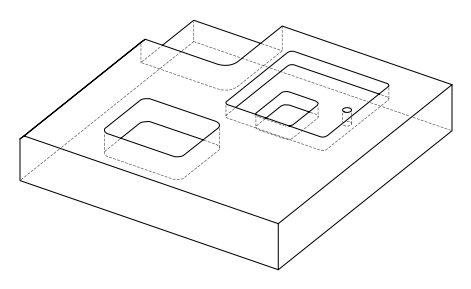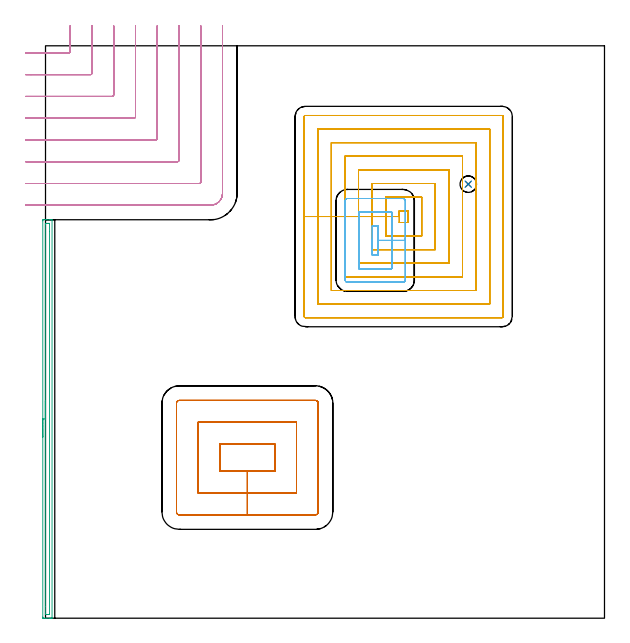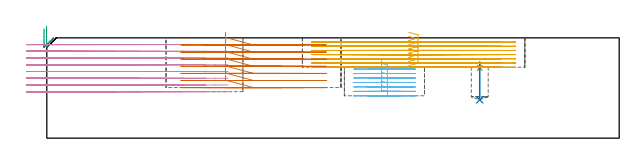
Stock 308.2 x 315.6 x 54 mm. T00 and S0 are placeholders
(PLAN: 7 operations, 5 tool changes, 62.5 min)
(1 SPOT_DRILL | STEP1POCKET | NXT0321_9005460120000 | 0.03 min | 1672 mm3)
(2 DRILL_BLIND_HOLE_INTO_CENTER | STEP1POCKET | NXT0301_062 | 0.08 min | 1111 mm3)
(3 AREA_MILL | FG_CHAMFER_SURFACE | UGT0205_001 | 3.7 min | 2909 mm3)
(4 MILL_CORNER_NOTCH_RECTANGULAR | CORNER_NOTCH_RECTANGULAR | UGT0201_008 | Follow Part, ap 4, ae 75% | 17.39 min | 292324 mm3)
(5 MILL_RECTANGULAR_POCKET | POCKET_RECTANGULAR_STRAIGHT | NXT0201_013 | Follow Part, ap 2.5, ae 75% | 27.39 min | 227847 mm3)
(6 MILL_RECTANGULAR_POCKET_1 | POCKET_RECTANGULAR_STRAIGHT_1 | NXT0201_013 | Follow Part, ap 2.5, ae 75% | 4.94 min | 36877 mm3)
(7 MILL_RECTANGULAR_POCKET_2 | POCKET_RECTANGULAR_STRAIGHT_2 | UGT0201_008 | Follow Part, ap 4, ae 75% | 8.91 min | 197618 mm3)
(TOOL NXT0321_9005460120000 | NC Spot Drill, 142deg, 12mm, Carbide, Uncoated | D12 PA142 FL30 Z2)
(TOOL NXT0301_062 | Carbide Drill 9.1mm [860.1-0910-027A1-MM 2214] | D9.1 PA140 FL47 Z2)
(TOOL UGT0205_001 | Chamfer Mill 20 x 3 x 45 deg. | D20 FL50 Z2)
(TOOL UGT0201_008 | End Mill 16 mm | D16 FL32 Z4)
(TOOL NXT0201_013 | ENDMILL 10mm | D10 FL30 Z4)
(OP 1 SPOT_DRILL)
G17 G21 G94 G90
T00 M6
G54
G17 G0 G90 X233.1 Y239.3 S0 M3
G43 Z64. H0
G94 G81 G98 Z37.808 F250. R41.2
G80
M5
M2
(OP 2 DRILL_BLIND_HOLE_INTO_CENTER)
G17 G21 G94 G90
T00 M6
G54
G17 G0 G90 X233.1 Y239.3 S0 M3
G43 Z64. H1
G94 G81 G98 Z20.6 F250. R40.2
G80
M5
M2
(OP 3 AREA_MILL)
G17 G21 G94 G90
T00 M6
G54
G17 G0 G90 X-1.5 Y99.85 S1061 M3
G43 Z64. H0
Z58.9
G94 G1 Y99.888 Z58.028 F250.
Y100.002 Z57.163
Y100.191 Z56.312
Y100.453 Z55.48
Y100.787 Z54.674
Y101.19 Z53.9
Y101.658 Z53.164
Y102.19 Z52.472
Y102.779 Z51.829
Y103.422 Z51.24
Y104.114 Z50.708
Y104.85 Z50.24
Y105.624 Z49.837
Y106.43 Z49.503
Y107.262 Z49.241
Y108.114 Z49.052
Y108.978 Z48.938
Y109.85 Z48.9
Y219.103
X-1.496 Y219.468 Z48.901
X-1.492 Y219.69 Z48.904
X-1.138 Y219.7 Z49.258
X-0.849 Z49.547
X-0.263 Z50.132
X0.316 Z50.713
X0.612 Z51.009
X2.363 Z52.757
X2.956 Z53.355
X3.354 Z53.753
X3.479 Y219.698 Z53.871
X3.598 Y219.69 Z53.988
X3.6 Y219.549 Z54.
Y0.15
X3.605 Y0.01 Z53.995
X3.479 Y0.002 Z53.871
X3.354 Y0. Z53.753
X2.956 Z53.355
X2.363 Z52.757
X0.316 Z50.713
X-0.263 Z50.132
X-0.849 Z49.547
X-1.138 Y0.001 Z49.258
X-1.357 Y0.004 Z49.039
X-1.492 Y0.01 Z48.904
X-1.496 Y0.232 Z48.901
X-1.5 Y0.597 Z48.9
Y109.85
X-0.086 Z50.314
X-0.085 Y217.138 Z50.315
X-0.084 Y217.319 Z50.316
X-0.079 Y217.665 Z50.321
X0.248 Y217.691 Z50.648
X0.612 Y217.697 Z51.012
X1.114 Y217.7 Z51.514
X1.488 Z51.888
X1.989 Z52.389
X2.132 Y217.697 Z52.532
X2.158 Y217.694 Z52.558
X2.179 Y217.689 Z52.579
X2.181 Y217.658 Z52.581
X2.185 Y217.501 Z52.585
X2.186 Y213.274 Z52.586
X2.185 Y2.562 Z52.585
X2.183 Y2.381 Z52.583
X2.179 Y2.035 Z52.579
X1.852 Y2.009 Z52.252
X1.488 Y2.003 Z51.888
X0.986 Y2. Z51.386
X0.612 Z51.012
X0.111 Z50.511
X-0.032 Y2.003 Z50.368
X-0.058 Y2.006 Z50.342
X-0.079 Y2.011 Z50.321
X-0.081 Y2.042 Z50.319
X-0.085 Y2.2 Z50.315
X-0.086 Y6.429 Z50.314
Y109.85
Y110.722 Z50.352
Y111.586 Z50.466
Y112.438 Z50.655
Y113.27 Z50.917
Y114.076 Z51.251
Y114.85 Z51.654
Y115.586 Z52.123
Y116.278 Z52.654
Y116.921 Z53.243
Y117.51 Z53.886
Y118.042 Z54.578
Y118.51 Z55.314
Y118.913 Z56.088
Y119.247 Z56.894
Y119.509 Z57.726
Y119.698 Z58.578
Y119.812 Z59.443
Y119.85 Z60.314
G0 Z64.
M5
M2
(OP 4 MILL_CORNER_NOTCH_RECTANGULAR)
G17 G21 G94 G90
T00 M6
G54
G17 G0 G90 X-11. Y311.7 S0 M3
G43 Z64. H0
Z50.375
G94 G1 X-8. F250.
X12.806 F500.
G3 X13.6 Y312.494 R0.8
G1 Y323.6
Y326.6 F250.
G0 Z64.
X-11. Y299.7
Z50.375
G1 X-8.
X24.806 F500.
G3 X25.6 Y300.494 R0.8
G1 Y323.6
Y326.6 F250.
G0 Z64.
X-11. Y287.7
Z50.375
G1 X-8.
X36.805 F500.
G3 X37.6 Y288.495 R0.8
G1 Y323.6
Y326.6 F250.
G0 Z64.
X-11. Y275.7
Z50.375
G1 X-8.
X48.805 F500.
G3 X49.6 Y276.495 R0.8
G1 Y323.6
Y326.6 F250.
G0 Z64.
X-11. Y263.7
Z50.375
G1 X-8.
X60.804 F500.
G3 X61.6 Y264.496 R0.8
G1 Y323.6
Y326.6 F250.
G0 Z64.
X-11. Y251.7
Z50.375
G1 X-8.
X72.804 F500.
G3 X73.6 Y252.496 R0.8
G1 Y323.6
Y326.6 F250.
G0 Z64.
X-11. Y239.7
Z50.375
G1 X-8.
X84.804 F500.
G3 X85.6 Y240.496 R0.8
G1 Y323.6
Y326.6 F250.
G0 Z64.
X-11. Y227.7
Z50.375
G1 X-8.
X91. F500.
G3 X97.6 Y234.3 R6.6
G1 Y323.6
Y326.6 F250.
G0 Z64.
X-11. Y311.7
Z46.75
G1 X-8.
X12.806 F500.
G3 X13.6 Y312.494 R0.8
G1 Y323.6
Y326.6 F250.
G0 Z64.
X-11. Y299.7
Z46.75
G1 X-8.
X24.806 F500.
G3 X25.6 Y300.494 R0.8
G1 Y323.6
Y326.6 F250.
G0 Z64.
X-11. Y287.7
Z46.75
G1 X-8.
X36.805 F500.
G3 X37.6 Y288.495 R0.8
G1 Y323.6
Y326.6 F250.
G0 Z64.
X-11. Y275.7
Z46.75
G1 X-8.
X48.805 F500.
G3 X49.6 Y276.495 R0.8
G1 Y323.6
Y326.6 F250.
G0 Z64.
X-11. Y263.7
Z46.75
G1 X-8.
X60.804 F500.
G3 X61.6 Y264.495 R0.8
G1 Y323.6
Y326.6 F250.
G0 Z64.
X-11. Y251.7
Z46.75
G1 X-8.
X72.804 F500.
G3 X73.6 Y252.496 R0.8
G1 Y323.6
Y326.6 F250.
G0 Z64.
X-11. Y239.7
Z46.75
G1 X-8.
X84.804 F500.
G3 X85.6 Y240.496 R0.8
G1 Y323.6
Y326.6 F250.
G0 Z64.
X-11. Y227.7
Z46.75
G1 X-8.
X91. F500.
G3 X97.6 Y234.3 R6.6
G1 Y323.6
Y326.6 F250.
G0 Z64.
X-11. Y311.7
Z43.125
G1 X-8.
X12.806 F500.
G3 X13.6 Y312.494 R0.8
G1 Y323.6
Y326.6 F250.
G0 Z64.
X-11. Y299.7
Z43.125
G1 X-8.
X24.806 F500.
G3 X25.6 Y300.494 R0.8
G1 Y323.6
Y326.6 F250.
G0 Z64.
X-11. Y287.7
Z43.125
G1 X-8.
X36.805 F500.
G3 X37.6 Y288.495 R0.8
G1 Y323.6
Y326.6 F250.
G0 Z64.
X-11. Y275.7
Z43.125
G1 X-8.
X48.805 F500.
G3 X49.6 Y276.495 R0.8
G1 Y323.6
Y326.6 F250.
G0 Z64.
X-11. Y263.7
Z43.125
G1 X-8.
X60.804 F500.
G3 X61.6 Y264.495 R0.8
G1 Y323.6
Y326.6 F250.
G0 Z64.
X-11. Y251.7
Z43.125
G1 X-8.
X72.804 F500.
G3 X73.6 Y252.496 R0.8
G1 Y323.6
Y326.6 F250.
G0 Z64.
X-11. Y239.7
Z43.125
G1 X-8.
X84.804 F500.
G3 X85.6 Y240.496 R0.8
G1 Y323.6
Y326.6 F250.
G0 Z64.
X-11. Y227.7
Z43.125
G1 X-8.
X91. F500.
G3 X97.6 Y234.3 R6.6
G1 Y323.6
Y326.6 F250.
G0 Z64.
X-11. Y311.7
Z39.5
G1 X-8.
X12.806 F500.
G3 X13.6 Y312.494 R0.8
G1 Y323.6
Y326.6 F250.
G0 Z64.
X-11. Y299.7
Z39.5
G1 X-8.
X24.806 F500.
G3 X25.6 Y300.494 R0.8
G1 Y323.6
Y326.6 F250.
G0 Z64.
X-11. Y287.7
Z39.5
G1 X-8.
X36.805 F500.
G3 X37.6 Y288.495 R0.8
G1 Y323.6
Y326.6 F250.
G0 Z64.
X-11. Y275.7
Z39.5
G1 X-8.
X48.805 F500.
G3 X49.6 Y276.495 R0.8
G1 Y323.6
Y326.6 F250.
G0 Z64.
X-11. Y263.7
Z39.5
G1 X-8.
X60.804 F500.
G3 X61.6 Y264.495 R0.8
G1 Y323.6
Y326.6 F250.
G0 Z64.
X-11. Y251.7
Z39.5
G1 X-8.
X72.804 F500.
G3 X73.6 Y252.496 R0.8
G1 Y323.6
Y326.6 F250.
G0 Z64.
X-11. Y239.7
Z39.5
G1 X-8.
X84.804 F500.
G3 X85.6 Y240.496 R0.8
G1 Y323.6
Y326.6 F250.
G0 Z64.
X-11. Y227.7
Z39.5
G1 X-8.
X91. F500.
G3 X97.6 Y234.3 R6.6
G1 Y323.6
Y326.6 F250.
G0 Z64.
X-11. Y311.7
Z35.875
G1 X-8.
X12.806 F500.
G3 X13.6 Y312.494 R0.8
G1 Y323.6
Y326.6 F250.
G0 Z64.
X-11. Y299.7
Z35.875
G1 X-8.
X24.806 F500.
G3 X25.6 Y300.494 R0.8
G1 Y323.6
Y326.6 F250.
G0 Z64.
X-11. Y287.7
Z35.875
G1 X-8.
X36.805 F500.
G3 X37.6 Y288.495 R0.8
G1 Y323.6
Y326.6 F250.
G0 Z64.
X-11. Y275.7
Z35.875
G1 X-8.
X48.805 F500.
G3 X49.6 Y276.495 R0.8
G1 Y323.6
Y326.6 F250.
G0 Z64.
X-11. Y263.7
Z35.875
G1 X-8.
X60.804 F500.
G3 X61.6 Y264.495 R0.8
G1 Y323.6
Y326.6 F250.
G0 Z64.
X-11. Y251.7
Z35.875
G1 X-8.
X72.804 F500.
G3 X73.6 Y252.496 R0.8
G1 Y323.6
Y326.6 F250.
G0 Z64.
X-11. Y239.7
Z35.875
G1 X-8.
X84.804 F500.
G3 X85.6 Y240.496 R0.8
G1 Y323.6
Y326.6 F250.
G0 Z64.
X-11. Y227.7
Z35.875
G1 X-8.
X91. F500.
G3 X97.6 Y234.3 R6.6
G1 Y323.6
Y326.6 F250.
G0 Z64.
X-11. Y311.7
Z32.25
G1 X-8.
X12.806 F500.
G3 X13.6 Y312.494 R0.8
G1 Y323.6
Y326.6 F250.
G0 Z64.
X-11. Y299.7
Z32.25
G1 X-8.
X24.806 F500.
G3 X25.6 Y300.494 R0.8
G1 Y323.6
Y326.6 F250.
G0 Z64.
X-11. Y287.7
Z32.25
G1 X-8.
X36.805 F500.
G3 X37.6 Y288.495 R0.8
G1 Y323.6
Y326.6 F250.
G0 Z64.
X-11. Y275.7
Z32.25
G1 X-8.
X48.805 F500.
G3 X49.6 Y276.495 R0.8
G1 Y323.6
Y326.6 F250.
G0 Z64.
X-11. Y263.7
Z32.25
G1 X-8.
X60.804 F500.
G3 X61.6 Y264.495 R0.8
G1 Y323.6
Y326.6 F250.
G0 Z64.
X-11. Y251.7
Z32.25
G1 X-8.
X72.804 F500.
G3 X73.6 Y252.496 R0.8
G1 Y323.6
Y326.6 F250.
G0 Z64.
X-11. Y239.7
Z32.25
G1 X-8.
X84.804 F500.
G3 X85.6 Y240.496 R0.8
G1 Y323.6
Y326.6 F250.
G0 Z64.
X-11. Y227.7
Z32.25
G1 X-8.
X91. F500.
G3 X97.6 Y234.3 R6.6
G1 Y323.6
Y326.6 F250.
G0 Z64.
X-11. Y311.7
Z28.625
G1 X-8.
X12.806 F500.
G3 X13.6 Y312.494 R0.8
G1 Y323.6
Y326.6 F250.
G0 Z64.
X-11. Y299.7
Z28.625
G1 X-8.
X24.806 F500.
G3 X25.6 Y300.494 R0.8
G1 Y323.6
Y326.6 F250.
G0 Z64.
X-11. Y287.7
Z28.625
G1 X-8.
X36.805 F500.
G3 X37.6 Y288.495 R0.8
G1 Y323.6
Y326.6 F250.
G0 Z64.
X-11. Y275.7
Z28.625
G1 X-8.
X48.805 F500.
G3 X49.6 Y276.495 R0.8
G1 Y323.6
Y326.6 F250.
G0 Z64.
X-11. Y263.7
Z28.625
G1 X-8.
X60.804 F500.
G3 X61.6 Y264.495 R0.8
G1 Y323.6
Y326.6 F250.
G0 Z64.
X-11. Y251.7
Z28.625
G1 X-8.
X72.804 F500.
G3 X73.6 Y252.496 R0.8
G1 Y323.6
Y326.6 F250.
G0 Z64.
X-11. Y239.7
Z28.625
G1 X-8.
X84.804 F500.
G3 X85.6 Y240.496 R0.8
G1 Y323.6
Y326.6 F250.
G0 Z64.
X-11. Y227.7
Z28.625
G1 X-8.
X91. F500.
G3 X97.6 Y234.3 R6.6
G1 Y323.6
Y326.6 F250.
G0 Z64.
X-11. Y311.7
Z25.
G1 X-8.
X12.806 F500.
G3 X13.6 Y312.494 R0.8
G1 Y323.6
Y326.6 F250.
G0 Z64.
X-11. Y299.7
Z25.
G1 X-8.
X24.806 F500.
G3 X25.6 Y300.494 R0.8
G1 Y323.6
Y326.6 F250.
G0 Z64.
X-11. Y287.7
Z25.
G1 X-8.
X36.805 F500.
G3 X37.6 Y288.495 R0.8
G1 Y323.6
Y326.6 F250.
G0 Z64.
X-11. Y275.7
Z25.
G1 X-8.
X48.805 F500.
G3 X49.6 Y276.495 R0.8
G1 Y323.6
Y326.6 F250.
G0 Z64.
X-11. Y263.7
Z25.
G1 X-8.
X60.804 F500.
G3 X61.6 Y264.495 R0.8
G1 Y323.6
Y326.6 F250.
G0 Z64.
X-11. Y251.7
Z25.
G1 X-8.
X72.804 F500.
G3 X73.6 Y252.496 R0.8
G1 Y323.6
Y326.6 F250.
G0 Z64.
X-11. Y239.7
Z25.
G1 X-8.
X84.804 F500.
G3 X85.6 Y240.496 R0.8
G1 Y323.6
Y326.6 F250.
G0 Z64.
X-11. Y227.7
Z25.
G1 X-8.
X91. F500.
G3 X97.6 Y234.3 R6.6
G1 Y323.6
Y326.6 F250.
G0 Z64.
M5
M2
(OP 5 MILL_RECTANGULAR_POCKET)
G17 G21 G94 G90
T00 M6
G54
G17 G0 G90 X195.1 Y218.47 S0 M3
G43 Z64. H0
Z57.
G94 G1 Y218.2 Z56.928 F250.
X199.9 Z55.641
Y224.7 Z53.9
X195.1 Z52.614
Y221.45 Z51.743
Y218.2 F500.
X199.9
Y224.7
X195.1
Y221.45
X187.6
Y210.7
X207.4
Y232.2
X187.6
Y221.45
X180.1
Y203.2
X214.9
Y239.7
X180.1
Y221.45
X172.6
Y195.7
X222.4
Y247.2
X172.6
Y221.45
X165.1
Y188.2
X229.9
Y254.7
X165.1
Y221.45
X157.6
Y180.7
X237.4
Y262.2
X157.6
Y221.45
X150.1
Y173.2
X244.9
Y269.7
X150.1
Y221.45
X142.6
Y166.4
G3 X143.3 Y165.7 R0.7
G1 X251.7
G3 X252.4 Y166.4 R0.7
G1 Y276.5
G3 X251.7 Y277.2 R0.7
G1 X143.3
G3 X142.6 Y276.5 R0.7
G1 Y221.45
Y220.45
G0 X195.1 Y218.47 Z54.743
G1 Y218.2 Z54.67 F250.
X199.9 Z53.384
Y224.7 Z51.643
X195.1 Z50.356
Y221.45 Z49.486
Y218.2 F500.
X199.9
Y224.7
X195.1
Y221.45
X187.6
Y210.7
X207.4
Y232.2
X187.6
Y221.45
X180.1
Y203.2
X214.9
Y239.7
X180.1
Y221.45
X172.6
Y195.7
X222.4
Y247.2
X172.6
Y221.45
X165.1
Y188.2
X229.9
Y254.7
X165.1
Y221.45
X157.6
Y180.7
X237.4
Y262.2
X157.6
Y221.45
X150.1
Y173.2
X244.9
Y269.7
X150.1
Y221.45
X142.6
Y166.4
G3 X143.3 Y165.7 R0.7
G1 X251.7
G3 X252.4 Y166.4 R0.7
G1 Y276.5
G3 X251.7 Y277.2 R0.7
G1 X143.3
G3 X142.6 Y276.5 R0.7
G1 Y221.45
Y220.45
G0 X195.1 Y218.47 Z52.486
G1 Y218.2 Z52.413 F250.
X199.9 Z51.127
Y224.7 Z49.386
X195.1 Z48.099
Y221.45 Z47.229
Y218.2 F500.
X199.9
Y224.7
X195.1
Y221.45
X187.6
Y210.7
X207.4
Y232.2
X187.6
Y221.45
X180.1
Y203.2
X214.9
Y239.7
X180.1
Y221.45
X172.6
Y195.7
X222.4
Y247.2
X172.6
Y221.45
X165.1
Y188.2
X229.9
Y254.7
X165.1
Y221.45
X157.6
Y180.7
X237.4
Y262.2
X157.6
Y221.45
X150.1
Y173.2
X244.9
Y269.7
X150.1
Y221.45
X142.6
Y166.4
G3 X143.3 Y165.7 R0.7
G1 X251.7
G3 X252.4 Y166.4 R0.7
G1 Y276.5
G3 X251.7 Y277.2 R0.7
G1 X143.3
G3 X142.6 Y276.5 R0.7
G1 Y221.45
Y220.45
G0 X195.1 Y218.47 Z50.229
G1 Y218.2 Z50.156 F250.
X199.9 Z48.87
Y224.7 Z47.128
X195.1 Z45.842
Y221.45 Z44.971
Y218.2 F500.
X199.9
Y224.7
X195.1
Y221.45
X187.6
Y210.7
X207.4
Y232.2
X187.6
Y221.45
X180.1
Y203.2
X214.9
Y239.7
X180.1
Y221.45
X172.6
Y195.7
X222.4
Y247.2
X172.6
Y221.45
X165.1
Y188.2
X229.9
Y254.7
X165.1
Y221.45
X157.6
Y180.7
X237.4
Y262.2
X157.6
Y221.45
X150.1
Y173.2
X244.9
Y269.7
X150.1
Y221.45
X142.6
Y166.4
G3 X143.3 Y165.7 R0.7
G1 X251.7
G3 X252.4 Y166.4 R0.7
G1 Y276.5
G3 X251.7 Y277.2 R0.7
G1 X143.3
G3 X142.6 Y276.5 R0.7
G1 Y221.45
Y220.45
G0 X195.1 Y218.47 Z47.971
G1 Y218.2 Z47.899 F250.
X199.9 Z46.613
Y224.7 Z44.871
X195.1 Z43.585
Y221.45 Z42.714
Y218.2 F500.
X199.9
Y224.7
X195.1
Y221.45
X187.6
Y210.7
X207.4
Y232.2
X187.6
Y221.45
X180.1
Y203.2
X214.9
Y239.7
X180.1
Y221.45
X172.6
Y195.7
X222.4
Y247.2
X172.6
Y221.45
X165.1
Y188.2
X229.9
Y254.7
X165.1
Y221.45
X157.6
Y180.7
X237.4
Y262.2
X157.6
Y221.45
X150.1
Y173.2
X244.9
Y269.7
X150.1
Y221.45
X142.6
Y166.4
G3 X143.3 Y165.7 R0.7
G1 X251.7
G3 X252.4 Y166.4 R0.7
G1 Y276.5
G3 X251.7 Y277.2 R0.7
G1 X143.3
G3 X142.6 Y276.5 R0.7
G1 Y221.45
Y220.45
G0 X195.1 Y218.47 Z45.714
G1 Y218.2 Z45.642 F250.
X199.9 Z44.356
Y224.7 Z42.614
X195.1 Z41.328
Y221.45 Z40.457
Y218.2 F500.
X199.9
Y224.7
X195.1
Y221.45
X187.6
Y210.7
X207.4
Y232.2
X187.6
Y221.45
X180.1
Y203.2
X214.9
Y239.7
X180.1
Y221.45
X172.6
Y195.7
X222.4
Y247.2
X172.6
Y221.45
X165.1
Y188.2
X229.9
Y254.7
X165.1
Y221.45
X157.6
Y180.7
X237.4
Y262.2
X157.6
Y221.45
X150.1
Y173.2
X244.9
Y269.7
X150.1
Y221.45
X142.6
Y166.4
G3 X143.3 Y165.7 R0.7
G1 X251.7
G3 X252.4 Y166.4 R0.7
G1 Y276.5
G3 X251.7 Y277.2 R0.7
G1 X143.3
G3 X142.6 Y276.5 R0.7
G1 Y221.45
Y220.45
G0 X195.1 Y218.47 Z43.457
G1 Y218.2 Z43.385 F250.
X199.9 Z42.099
Y224.7 Z40.357
X195.1 Z39.071
Y221.45 Z38.2
Y218.2 F500.
X199.9
Y224.7
X195.1
Y221.45
X187.6
Y210.7
X207.4
Y232.2
X187.6
Y221.45
X180.1
Y203.2
X214.9
Y239.7
X180.1
Y221.45
X172.6
Y195.7
X222.4
Y247.2
X172.6
Y221.45
X165.1
Y188.2
X229.9
Y254.7
X165.1
Y221.45
X157.6
Y180.7
X237.4
Y262.2
X157.6
Y221.45
X150.1
Y173.2
X244.9
Y269.7
X150.1
Y221.45
X142.6
Y166.4
G3 X143.3 Y165.7 R0.7
G1 X251.7
G3 X252.4 Y166.4 R0.7
G1 Y276.5
G3 X251.7 Y277.2 R0.7
G1 X143.3
G3 X142.6 Y276.5 R0.7
G1 Y221.45
Y220.45
G0 Z64.
M5
M2
(OP 6 MILL_RECTANGULAR_POCKET_1)
G17 G21 G94 G90
T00 M6
G54
G17 G0 G90 X180.2 Y209.053 S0 M3
G43 Z64. H0
Z42.6
G94 G1 Y200.2 Z40.228 F250.
X183.4 Z39.37
Y208.3 Z37.2
Y216.4 F500.
X180.2
Y200.2
X183.4
Y208.3
X190.9
Y223.9
X172.7
Y192.7
X190.9
Y208.3
X198.4
Y230.1
G3 X197.1 Y231.4 R1.3
G1 X166.5
G3 X165.2 Y230.1 R1.3
G1 Y186.5
G3 X166.5 Y185.2 R1.3
G1 X197.1
G3 X198.4 Y186.5 R1.3
G1 Y208.3
Y209.3
G0 X180.2 Y209.053 Z40.2
G1 Y200.2 Z37.828 F250.
X183.4 Z36.97
Y208.3 Z34.8
Y216.4 F500.
X180.2
Y200.2
X183.4
Y208.3
X190.9
Y223.9
X172.7
Y192.7
X190.9
Y208.3
X198.4
Y230.1
G3 X197.1 Y231.4 R1.3
G1 X166.5
G3 X165.2 Y230.1 R1.3
G1 Y186.5
G3 X166.5 Y185.2 R1.3
G1 X197.1
G3 X198.4 Y186.5 R1.3
G1 Y208.3
Y209.3
G0 X180.2 Y209.053 Z37.8
G1 Y200.2 Z35.428 F250.
X183.4 Z34.57
Y208.3 Z32.4
Y216.4 F500.
X180.2
Y200.2
X183.4
Y208.3
X190.9
Y223.9
X172.7
Y192.7
X190.9
Y208.3
X198.4
Y230.1
G3 X197.1 Y231.4 R1.3
G1 X166.5
G3 X165.2 Y230.1 R1.3
G1 Y186.5
G3 X166.5 Y185.2 R1.3
G1 X197.1
G3 X198.4 Y186.5 R1.3
G1 Y208.3
Y209.3
G0 X180.2 Y209.053 Z35.4
G1 Y200.2 Z33.028 F250.
X183.4 Z32.17
Y208.3 Z30.
Y216.4 F500.
X180.2
Y200.2
X183.4
Y208.3
X190.9
Y223.9
X172.7
Y192.7
X190.9
Y208.3
X198.4
Y230.1
G3 X197.1 Y231.4 R1.3
G1 X166.5
G3 X165.2 Y230.1 R1.3
G1 Y186.5
G3 X166.5 Y185.2 R1.3
G1 X197.1
G3 X198.4 Y186.5 R1.3
G1 Y208.3
Y209.3
G0 X180.2 Y209.053 Z33.
G1 Y200.2 Z30.628 F250.
X183.4 Z29.77
Y208.3 Z27.6
Y216.4 F500.
X180.2
Y200.2
X183.4
Y208.3
X190.9
Y223.9
X172.7
Y192.7
X190.9
Y208.3
X198.4
Y230.1
G3 X197.1 Y231.4 R1.3
G1 X166.5
G3 X165.2 Y230.1 R1.3
G1 Y186.5
G3 X166.5 Y185.2 R1.3
G1 X197.1
G3 X198.4 Y186.5 R1.3
G1 Y208.3
Y209.3
G0 X180.2 Y209.053 Z30.6
G1 Y200.2 Z28.228 F250.
X183.4 Z27.37
Y208.3 Z25.2
Y216.4 F500.
X180.2
Y200.2
X183.4
Y208.3
X190.9
Y223.9
X172.7
Y192.7
X190.9
Y208.3
X198.4
Y230.1
G3 X197.1 Y231.4 R1.3
G1 X166.5
G3 X165.2 Y230.1 R1.3
G1 Y186.5
G3 X166.5 Y185.2 R1.3
G1 X197.1
G3 X198.4 Y186.5 R1.3
G1 Y208.3
Y209.3
G0 X180.2 Y209.053 Z28.2
G1 Y200.2 Z25.828 F250.
X183.4 Z24.97
Y208.3 Z22.8
Y216.4 F500.
X180.2
Y200.2
X183.4
Y208.3
X190.9
Y223.9
X172.7
Y192.7
X190.9
Y208.3
X198.4
Y230.1
G3 X197.1 Y231.4 R1.3
G1 X166.5
G3 X165.2 Y230.1 R1.3
G1 Y186.5
G3 X166.5 Y185.2 R1.3
G1 X197.1
G3 X198.4 Y186.5 R1.3
G1 Y208.3
Y209.3
G0 Z64.
M5
M2
(OP 7 MILL_RECTANGULAR_POCKET_2)
G17 G21 G94 G90
T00 M6
G54
G17 G0 G90 X96.2 Y91.385 S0 M3
G43 Z64. H0
Z57.
G94 G1 Y81. Z54.217 F250.
X111.3 Z50.171
X126.4 F500.
Y96.1
X96.2
Y81.
X111.3
Y69.
X138.4
Y108.1
X84.2
Y69.
X111.3
Y57.
X148.8
G3 X150.4 Y58.6 R1.6
G1 Y118.5
G3 X148.8 Y120.1 R1.6
G1 X73.8
G3 X72.2 Y118.5 R1.6
G1 Y58.6
G3 X73.8 Y57. R1.6
G1 X111.3
X112.3
G0 X96.2 Y91.385 Z53.171
G1 Y81. Z50.389 F250.
X111.3 Z46.343
X126.4 F500.
Y96.1
X96.2
Y81.
X111.3
Y69.
X138.4
Y108.1
X84.2
Y69.
X111.3
Y57.
X148.8
G3 X150.4 Y58.6 R1.6
G1 Y118.5
G3 X148.8 Y120.1 R1.6
G1 X73.8
G3 X72.2 Y118.5 R1.6
G1 Y58.6
G3 X73.8 Y57. R1.6
G1 X111.3
X112.3
G0 X96.2 Y91.385 Z49.343
G1 Y81. Z46.56 F250.
X111.3 Z42.514
X126.4 F500.
Y96.1
X96.2
Y81.
X111.3
Y69.
X138.4
Y108.1
X84.2
Y69.
X111.3
Y57.
X148.8
G3 X150.4 Y58.6 R1.6
G1 Y118.5
G3 X148.8 Y120.1 R1.6
G1 X73.8
G3 X72.2 Y118.5 R1.6
G1 Y58.6
G3 X73.8 Y57. R1.6
G1 X111.3
X112.3
G0 X96.2 Y91.385 Z45.514
G1 Y81. Z42.732 F250.
X111.3 Z38.686
X126.4 F500.
Y96.1
X96.2
Y81.
X111.3
Y69.
X138.4
Y108.1
X84.2
Y69.
X111.3
Y57.
X148.8
G3 X150.4 Y58.6 R1.6
G1 Y118.5
G3 X148.8 Y120.1 R1.6
G1 X73.8
G3 X72.2 Y118.5 R1.6
G1 Y58.6
G3 X73.8 Y57. R1.6
G1 X111.3
X112.3
G0 X96.2 Y91.385 Z41.686
G1 Y81. Z38.903 F250.
X111.3 Z34.857
X126.4 F500.
Y96.1
X96.2
Y81.
X111.3
Y69.
X138.4
Y108.1
X84.2
Y69.
X111.3
Y57.
X148.8
G3 X150.4 Y58.6 R1.6
G1 Y118.5
G3 X148.8 Y120.1 R1.6
G1 X73.8
G3 X72.2 Y118.5 R1.6
G1 Y58.6
G3 X73.8 Y57. R1.6
G1 X111.3
X112.3
G0 X96.2 Y91.385 Z37.857
G1 Y81. Z35.075 F250.
X111.3 Z31.029
X126.4 F500.
Y96.1
X96.2
Y81.
X111.3
Y69.
X138.4
Y108.1
X84.2
Y69.
X111.3
Y57.
X148.8
G3 X150.4 Y58.6 R1.6
G1 Y118.5
G3 X148.8 Y120.1 R1.6
G1 X73.8
G3 X72.2 Y118.5 R1.6
G1 Y58.6
G3 X73.8 Y57. R1.6
G1 X111.3
X112.3
G0 X96.2 Y91.385 Z34.029
G1 Y81. Z31.246 F250.
X111.3 Z27.2
X126.4 F500.
Y96.1
X96.2
Y81.
X111.3
Y69.
X138.4
Y108.1
X84.2
Y69.
X111.3
Y57.
X148.8
G3 X150.4 Y58.6 R1.6
G1 Y118.5
G3 X148.8 Y120.1 R1.6
G1 X73.8
G3 X72.2 Y118.5 R1.6
G1 Y58.6
G3 X73.8 Y57. R1.6
G1 X111.3
X112.3
G0 Z64.
M5
M2
